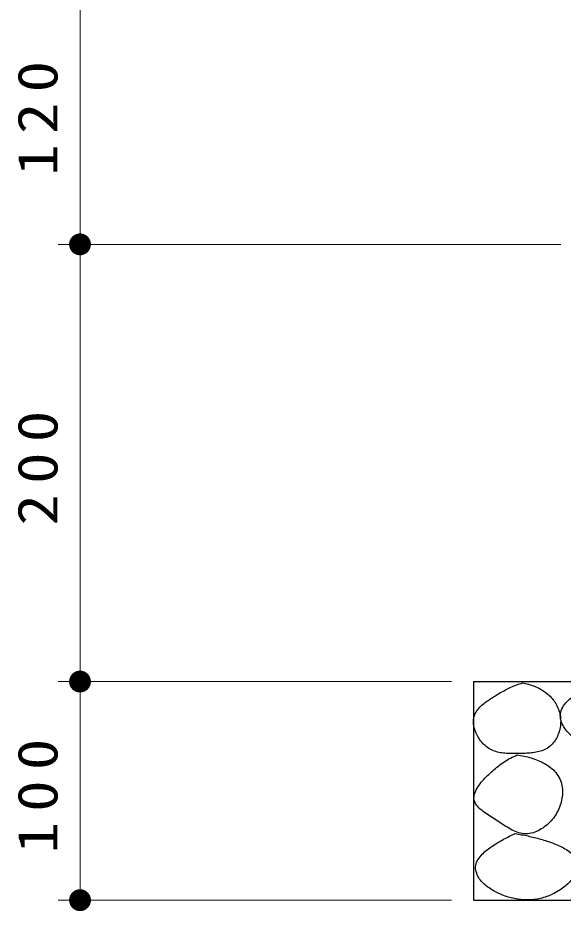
# Model space of a CAD drawing. Units: millimetres on the paper, scale 1:10. Extents: x -385 to 0, y 0 to 267.
# Drawn here: x -315.58 to -290.64, y 64.22 to 105.08 of the extents above; entities that cross this region are included whole.
import ezdxf

# ---------------------------------------------------------------- set-up
doc = ezdxf.new("R2010")
doc.units = ezdxf.units.MM
doc.layers.add('LY_1', color=7, linetype='Continuous', lineweight=25)
doc.styles.add('ＭＳ ゴシック', font='')
doc.styles.get('ＭＳ ゴシック').set_extended_font_data('MS Gothic')

# ---------------------------------------------------------------- blocks, each defined once
blk = doc.blocks.new('filled_dot')
at = {"color": 0, "linetype": 'Continuous', "lineweight": -2, "const_width": 1.25}
blk.add_lwpolyline([(-0.625, 0, 1), (0.625, 0, 1)], format="xyb", close=True, dxfattribs=at)

msp = doc.modelspace()

# ---------------------------------------------------------------- linework, layer by layer
at = {"layer": 'LY_1', "lineweight": 13}
for p, q in [((-312.739, 94.724), (-312.739, 106.724)), ((-290.739, 94.724), (-313.739, 94.724)), ((-312.739, 74.724), (-312.739, 94.724)), ((-295.739, 74.724), (-313.739, 74.724)), ((-303.739, 74.724), (-313.739, 74.724)), ((-312.739, 64.724), (-312.739, 74.724)), ((-295.739, 64.724), (-313.739, 64.724))]:
    msp.add_line(p, q, dxfattribs=at)
at = {"layer": 'LY_1'}
for p, q in [((-294.739, 74.724), (-249.739, 74.724)), ((-294.739, 74.724), (-294.739, 64.724)), ((-294.739, 64.724), (-249.739, 64.724))]:
    msp.add_line(p, q, dxfattribs=at)
for points, knots in [([(-292.494, 74.665), (-292.585, 74.637), (-292.675, 74.608), (-292.763, 74.575), (-292.852, 74.542), (-292.939, 74.505), (-293.025, 74.466), (-293.111, 74.426), (-293.196, 74.384), (-293.28, 74.34), (-293.363, 74.296), (-293.446, 74.249), (-293.528, 74.202), (-293.61, 74.155), (-293.691, 74.106), (-293.771, 74.057), (-293.852, 74.007), (-293.933, 73.958), (-294.011, 73.905), (-294.09, 73.852), (-294.168, 73.799), (-294.242, 73.739), (-294.315, 73.68), (-294.389, 73.619), (-294.452, 73.55), (-294.516, 73.481), (-294.579, 73.406), (-294.624, 73.325), (-294.669, 73.243), (-294.706, 73.151), (-294.724, 73.06), (-294.742, 72.969), (-294.741, 72.871), (-294.732, 72.778), (-294.723, 72.684), (-294.699, 72.59), (-294.67, 72.501), (-294.641, 72.412), (-294.601, 72.324), (-294.556, 72.241), (-294.511, 72.159), (-294.459, 72.078), (-294.401, 72.004), (-294.343, 71.93), (-294.278, 71.859), (-294.208, 71.797), (-294.137, 71.735), (-294.059, 71.678), (-293.977, 71.633), (-293.895, 71.587), (-293.806, 71.551), (-293.716, 71.522), (-293.626, 71.494), (-293.532, 71.475), (-293.439, 71.461), (-293.346, 71.446), (-293.251, 71.439), (-293.157, 71.434), (-293.062, 71.429), (-292.968, 71.429), (-292.873, 71.429), (-292.778, 71.429), (-292.684, 71.432), (-292.589, 71.434), (-292.495, 71.437), (-292.4, 71.439), (-292.306, 71.444), (-292.211, 71.45), (-292.117, 71.456), (-292.023, 71.469), (-291.929, 71.481), (-291.835, 71.496), (-291.744, 71.52), (-291.653, 71.545), (-291.561, 71.573), (-291.477, 71.614), (-291.392, 71.656), (-291.31, 71.706), (-291.238, 71.766), (-291.166, 71.826), (-291.102, 71.899), (-291.046, 71.975), (-290.99, 72.05), (-290.943, 72.134), (-290.904, 72.219), (-290.864, 72.305), (-290.832, 72.395), (-290.808, 72.486), (-290.783, 72.577), (-290.766, 72.672), (-290.758, 72.765), (-290.75, 72.859), (-290.749, 72.955), (-290.758, 73.049), (-290.766, 73.142), (-290.784, 73.237), (-290.81, 73.327), (-290.835, 73.418), (-290.869, 73.508), (-290.91, 73.592), (-290.951, 73.677), (-291, 73.76), (-291.055, 73.836), (-291.109, 73.913), (-291.172, 73.985), (-291.238, 74.052), (-291.305, 74.119), (-291.378, 74.18), (-291.454, 74.237), (-291.529, 74.293), (-291.61, 74.343), (-291.693, 74.389), (-291.775, 74.435), (-291.861, 74.475), (-291.949, 74.511), (-292.036, 74.547), (-292.126, 74.577), (-292.217, 74.603), (-292.308, 74.628), (-292.401, 74.646), (-292.494, 74.665)], [0, 0, 0, 0, 1, 1, 1, 2, 2, 2, 3, 3, 3, 4, 4, 4, 5, 5, 5, 6, 6, 6, 7, 7, 7, 8, 8, 8, 9, 9, 9, 10, 10, 10, 11, 11, 11, 12, 12, 12, 13, 13, 13, 14, 14, 14, 15, 15, 15, 16, 16, 16, 17, 17, 17, 18, 18, 18, 19, 19, 19, 20, 20, 20, 21, 21, 21, 22, 22, 22, 23, 23, 23, 24, 24, 24, 25, 25, 25, 26, 26, 26, 27, 27, 27, 28, 28, 28, 29, 29, 29, 30, 30, 30, 31, 31, 31, 32, 32, 32, 33, 33, 33, 34, 34, 34, 35, 35, 35, 36, 36, 36, 37, 37, 37, 38, 38, 38, 39, 39, 39, 40, 40, 40, 40]), ([(-288.552, 74.674), (-288.658, 74.665), (-288.764, 74.657), (-288.868, 74.639), (-288.973, 74.621), (-289.077, 74.597), (-289.178, 74.567), (-289.28, 74.537), (-289.38, 74.501), (-289.478, 74.46), (-289.576, 74.419), (-289.672, 74.373), (-289.766, 74.323), (-289.859, 74.273), (-289.951, 74.219), (-290.04, 74.16), (-290.128, 74.101), (-290.214, 74.039), (-290.294, 73.97), (-290.374, 73.9), (-290.453, 73.827), (-290.52, 73.745), (-290.586, 73.663), (-290.651, 73.574), (-290.693, 73.478), (-290.734, 73.383), (-290.765, 73.274), (-290.768, 73.171), (-290.771, 73.068), (-290.745, 72.959), (-290.71, 72.86), (-290.675, 72.762), (-290.619, 72.668), (-290.559, 72.58), (-290.5, 72.493), (-290.429, 72.412), (-290.354, 72.338), (-290.278, 72.264), (-290.195, 72.196), (-290.108, 72.136), (-290.021, 72.075), (-289.927, 72.023), (-289.832, 71.977), (-289.737, 71.932), (-289.636, 71.894), (-289.536, 71.861), (-289.435, 71.829), (-289.331, 71.803), (-289.227, 71.781), (-289.124, 71.758), (-289.019, 71.742), (-288.914, 71.727), (-288.808, 71.712), (-288.703, 71.702), (-288.597, 71.692), (-288.491, 71.682), (-288.385, 71.674), (-288.279, 71.668), (-288.173, 71.661), (-288.067, 71.654), (-287.961, 71.653), (-287.855, 71.651), (-287.749, 71.65), (-287.643, 71.657), (-287.537, 71.663), (-287.431, 71.673), (-287.326, 71.691), (-287.222, 71.708), (-287.117, 71.732), (-287.016, 71.762), (-286.914, 71.792), (-286.814, 71.83), (-286.717, 71.872), (-286.62, 71.915), (-286.525, 71.964), (-286.434, 72.018), (-286.344, 72.073), (-286.254, 72.133), (-286.173, 72.2), (-286.091, 72.267), (-286.011, 72.34), (-285.946, 72.422), (-285.881, 72.505), (-285.816, 72.597), (-285.783, 72.695), (-285.75, 72.792), (-285.735, 72.905), (-285.745, 73.008), (-285.755, 73.11), (-285.798, 73.214), (-285.843, 73.309), (-285.888, 73.404), (-285.951, 73.492), (-286.015, 73.577), (-286.079, 73.661), (-286.152, 73.739), (-286.228, 73.813), (-286.303, 73.888), (-286.383, 73.958), (-286.466, 74.024), (-286.55, 74.09), (-286.637, 74.151), (-286.727, 74.208), (-286.816, 74.264), (-286.91, 74.315), (-287.005, 74.361), (-287.101, 74.408), (-287.199, 74.449), (-287.299, 74.484), (-287.399, 74.52), (-287.501, 74.551), (-287.604, 74.576), (-287.707, 74.601), (-287.812, 74.622), (-287.916, 74.637), (-288.021, 74.653), (-288.127, 74.663), (-288.233, 74.669), (-288.339, 74.675), (-288.445, 74.674), (-288.552, 74.674)], [0, 0, 0, 0, 1, 1, 1, 2, 2, 2, 3, 3, 3, 4, 4, 4, 5, 5, 5, 6, 6, 6, 7, 7, 7, 8, 8, 8, 9, 9, 9, 10, 10, 10, 11, 11, 11, 12, 12, 12, 13, 13, 13, 14, 14, 14, 15, 15, 15, 16, 16, 16, 17, 17, 17, 18, 18, 18, 19, 19, 19, 20, 20, 20, 21, 21, 21, 22, 22, 22, 23, 23, 23, 24, 24, 24, 25, 25, 25, 26, 26, 26, 27, 27, 27, 28, 28, 28, 29, 29, 29, 30, 30, 30, 31, 31, 31, 32, 32, 32, 33, 33, 33, 34, 34, 34, 35, 35, 35, 36, 36, 36, 37, 37, 37, 38, 38, 38, 39, 39, 39, 40, 40, 40, 40]), ([(-292.748, 71.369), (-292.849, 71.324), (-292.95, 71.278), (-293.047, 71.225), (-293.144, 71.172), (-293.239, 71.114), (-293.331, 71.053), (-293.423, 70.992), (-293.512, 70.926), (-293.6, 70.858), (-293.687, 70.79), (-293.772, 70.719), (-293.855, 70.646), (-293.939, 70.573), (-294.021, 70.499), (-294.1, 70.421), (-294.179, 70.344), (-294.257, 70.265), (-294.329, 70.181), (-294.401, 70.097), (-294.473, 70.011), (-294.532, 69.918), (-294.591, 69.825), (-294.653, 69.727), (-294.683, 69.623), (-294.712, 69.519), (-294.732, 69.398), (-294.709, 69.296), (-294.686, 69.194), (-294.615, 69.095), (-294.547, 69.01), (-294.479, 68.926), (-294.386, 68.858), (-294.299, 68.789), (-294.213, 68.721), (-294.118, 68.662), (-294.026, 68.6), (-293.934, 68.539), (-293.839, 68.482), (-293.746, 68.422), (-293.653, 68.362), (-293.561, 68.3), (-293.468, 68.239), (-293.376, 68.179), (-293.284, 68.116), (-293.19, 68.059), (-293.095, 68.002), (-293, 67.943), (-292.899, 67.898), (-292.799, 67.852), (-292.694, 67.808), (-292.587, 67.785), (-292.48, 67.762), (-292.366, 67.753), (-292.257, 67.761), (-292.149, 67.77), (-292.038, 67.799), (-291.935, 67.836), (-291.831, 67.873), (-291.731, 67.925), (-291.637, 67.982), (-291.543, 68.039), (-291.453, 68.107), (-291.37, 68.179), (-291.287, 68.252), (-291.209, 68.332), (-291.138, 68.417), (-291.068, 68.502), (-291.003, 68.593), (-290.947, 68.688), (-290.891, 68.783), (-290.842, 68.884), (-290.802, 68.986), (-290.762, 69.089), (-290.729, 69.196), (-290.707, 69.304), (-290.685, 69.412), (-290.671, 69.524), (-290.668, 69.634), (-290.666, 69.744), (-290.673, 69.857), (-290.694, 69.965), (-290.715, 70.072), (-290.747, 70.181), (-290.794, 70.281), (-290.84, 70.38), (-290.903, 70.475), (-290.972, 70.559), (-291.042, 70.644), (-291.125, 70.721), (-291.211, 70.79), (-291.297, 70.859), (-291.391, 70.919), (-291.487, 70.974), (-291.583, 71.029), (-291.684, 71.076), (-291.786, 71.119), (-291.888, 71.162), (-291.993, 71.198), (-292.099, 71.231), (-292.204, 71.263), (-292.312, 71.291), (-292.42, 71.314), (-292.528, 71.337), (-292.638, 71.353), (-292.748, 71.369)], [0, 0, 0, 0, 1, 1, 1, 2, 2, 2, 3, 3, 3, 4, 4, 4, 5, 5, 5, 6, 6, 6, 7, 7, 7, 8, 8, 8, 9, 9, 9, 10, 10, 10, 11, 11, 11, 12, 12, 12, 13, 13, 13, 14, 14, 14, 15, 15, 15, 16, 16, 16, 17, 17, 17, 18, 18, 18, 19, 19, 19, 20, 20, 20, 21, 21, 21, 22, 22, 22, 23, 23, 23, 24, 24, 24, 25, 25, 25, 26, 26, 26, 27, 27, 27, 28, 28, 28, 29, 29, 29, 30, 30, 30, 31, 31, 31, 32, 32, 32, 33, 33, 33, 34, 34, 34, 35, 35, 35, 35]), ([(-292.83, 67.776), (-293.009, 67.69), (-293.189, 67.605), (-293.363, 67.509), (-293.538, 67.413), (-293.713, 67.316), (-293.875, 67.202), (-294.037, 67.088), (-294.21, 66.972), (-294.337, 66.825), (-294.464, 66.678), (-294.611, 66.498), (-294.638, 66.319), (-294.665, 66.14), (-294.593, 65.918), (-294.502, 65.753), (-294.41, 65.588), (-294.242, 65.448), (-294.088, 65.327), (-293.933, 65.206), (-293.753, 65.108), (-293.574, 65.025), (-293.395, 64.942), (-293.203, 64.875), (-293.011, 64.828), (-292.819, 64.78), (-292.619, 64.747), (-292.422, 64.738), (-292.225, 64.729), (-292.021, 64.739), (-291.827, 64.773), (-291.633, 64.807), (-291.438, 64.867), (-291.256, 64.943), (-291.074, 65.018), (-290.894, 65.115), (-290.733, 65.228), (-290.571, 65.341), (-290.41, 65.471), (-290.286, 65.622), (-290.163, 65.774), (-290.024, 65.956), (-289.993, 66.136), (-289.962, 66.316), (-290.006, 66.544), (-290.1, 66.701), (-290.194, 66.859), (-290.39, 66.975), (-290.556, 67.08), (-290.722, 67.185), (-290.912, 67.259), (-291.097, 67.331), (-291.282, 67.404), (-291.473, 67.461), (-291.665, 67.516), (-291.856, 67.571), (-292.05, 67.617), (-292.244, 67.661), (-292.438, 67.704), (-292.634, 67.74), (-292.83, 67.776)], [0, 0, 0, 0, 1, 1, 1, 2, 2, 2, 3, 3, 3, 4, 4, 4, 5, 5, 5, 6, 6, 6, 7, 7, 7, 8, 8, 8, 9, 9, 9, 10, 10, 10, 11, 11, 11, 12, 12, 12, 13, 13, 13, 14, 14, 14, 15, 15, 15, 16, 16, 16, 17, 17, 17, 18, 18, 18, 19, 19, 19, 20, 20, 20, 20])]:
    msp.add_open_spline(points, degree=3, knots=knots, dxfattribs=at)

# ---------------------------------------------------------------- block references
at = {"layer": 'LY_1', "lineweight": 13, "xscale": 0.4, "yscale": 0.4}
for p, rotation in [((-312.739, 94.724), 90), ((-312.739, 94.724), 270), ((-312.739, 74.724), 90), ((-312.739, 74.724), 270), ((-312.739, 64.724), 90)]:
    msp.add_blockref('filled_dot', p, dxfattribs=dict(at, rotation=rotation))

# ---------------------------------------------------------------- texts
at = {"layer": 'LY_1', "char_height": 1.833, "attachment_point": 8, "rotation": 90, "style": 'ＭＳ ゴシック'}
for s, insert in [('\\T1.33;\\W1.15;120', (-313.739, 100.724)), ('\\T1.33;\\W1.15;200', (-313.739, 84.724)), ('\\T1.33;\\W1.15;100', (-313.739, 69.724))]:
    msp.add_mtext(s, dxfattribs=dict(at, insert=insert))

doc.saveas('drawing.dxf')
